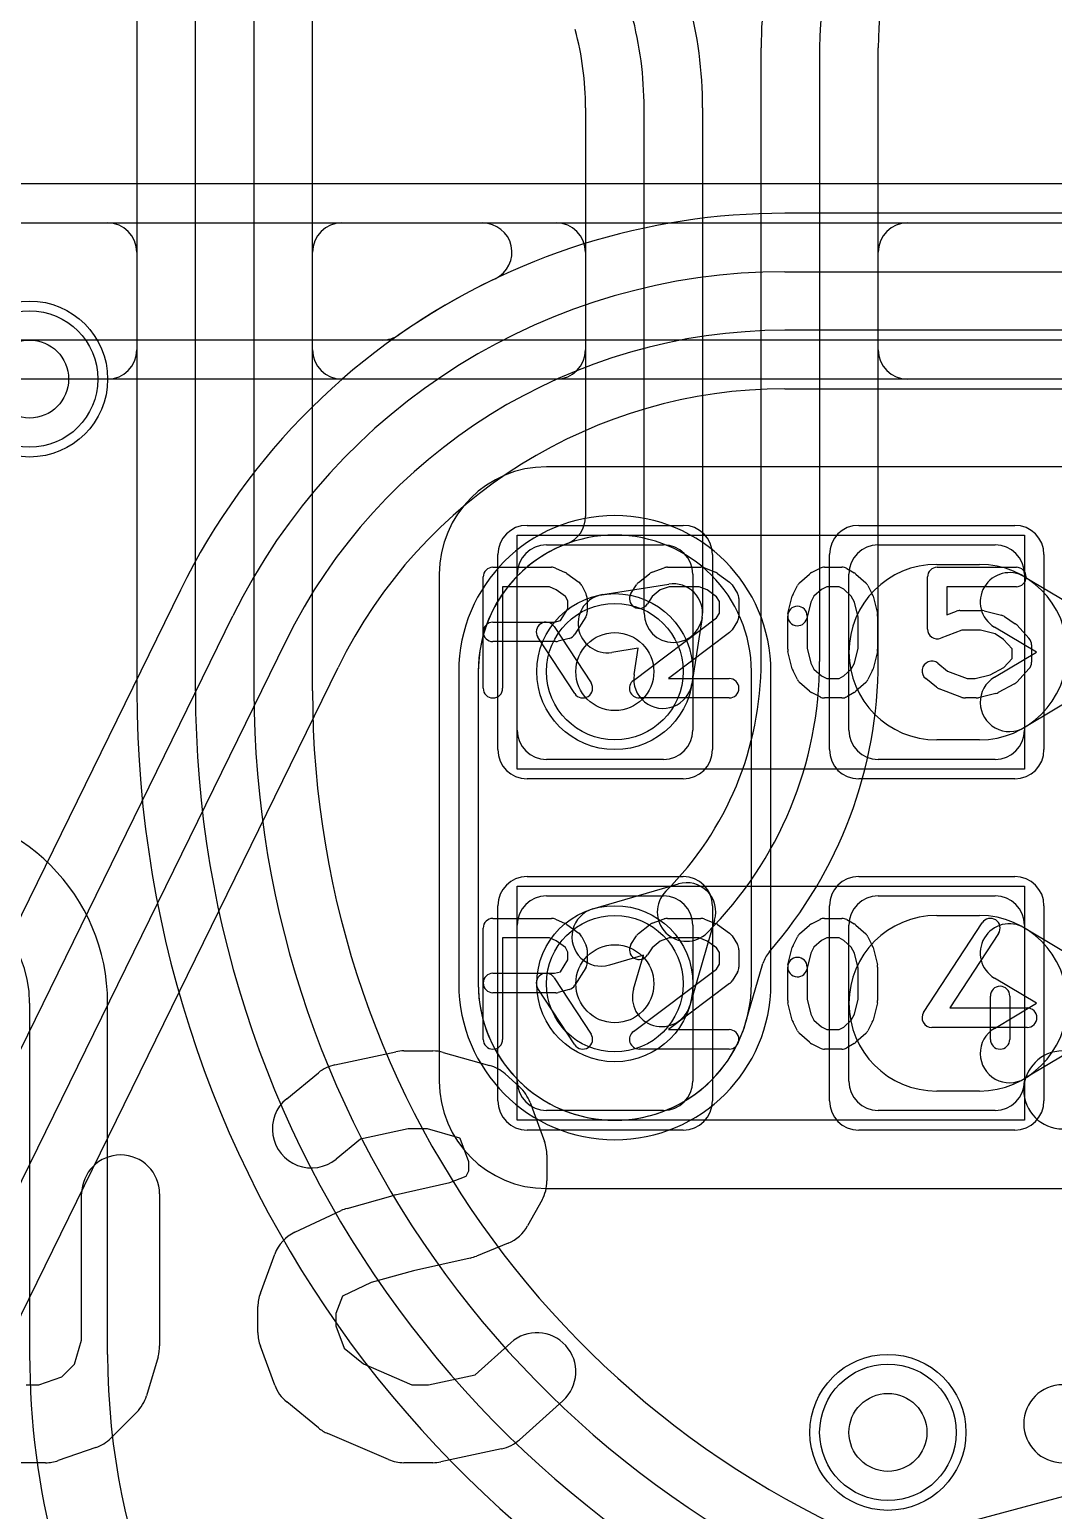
# Model space of a CAD drawing. Extents: x 0 to 20.5, y -0.5 to 20.
# Drawn here: x 5 to 7.624, y 11.1 to 14.896 of the extents above; entities that cross this region are included whole.
import ezdxf

# ---------------------------------------------------------------- set-up
doc = ezdxf.new("R2010")
doc.units = 0
for name, color, linetype in [('Hole', 1, 'CONTINUOUS'), ('L1', 3, 'CONTINUOUS'), ('L2', 3, 'CONTINUOUS'), ('L3', 3, 'CONTINUOUS'), ('L4', 3, 'CONTINUOUS'), ('MetalMask-A', 176, 'CONTINUOUS'), ('PartsArea-A', 111, 'CONTINUOUS'), ('PartsArea-B', 111, 'CONTINUOUS'), ('PartsSilk-A', 221, 'CONTINUOUS'), ('PartsSilk-B', 221, 'CONTINUOUS'), ('Resist-A', 2, 'CONTINUOUS'), ('Resist-B', 2, 'CONTINUOUS'), ('Silk-B', 140, 'CONTINUOUS')]:
    doc.layers.add(name, color=color, linetype=linetype)

msp = doc.modelspace()

# ---------------------------------------------------------------- linework, layer by layer
at = {"layer": 'Hole'}
for centre in [(5, 14), (6.5, 13.25), (6.5, 12.45), (7.2, 11.3)]:
    msp.add_circle(centre, 0.1, dxfattribs=at)
at = {"layer": 'L1'}
for p, q in [((4.67501, 14.4), (8.94999, 14.4)), ((8.94999, 14.1), (4.67497, 14.1)), ((8.94999, 13.77504), (6.325, 13.77504)), ((6.325, 13.575), (6.625, 13.575)), ((7.175, 13.575), (7.475, 13.575)), ((7.325, 13.525), (7.43461, 13.525)), ((6.04996, 13.5), (6.04996, 12.2)), ((6.25, 13.1), (6.25, 13.5)), ((6.7, 13.5), (6.7, 13.1)), ((7.1, 13.1), (7.1, 13.5)), ((7.55, 13.5), (7.55, 13.1)), ((7.55, 13.49316), (7.7478, 13.375)), ((7.58085, 13.3), (7.47308, 13.36438)), ((7.47308, 13.23562), (7.58085, 13.3)), ((7.7478, 13.225), (7.55, 13.10684)), ((7.43461, 13.075), (7.325, 13.075)), ((6.625, 13.025), (6.325, 13.025)), ((7.475, 13.025), (7.175, 13.025)), ((6.325, 12.675), (6.625, 12.675)), ((7.175, 12.675), (7.475, 12.675)), ((7.325, 12.625), (7.43461, 12.625)), ((6.25, 12.2), (6.25, 12.6)), ((6.7, 12.6), (6.7, 12.2)), ((7.1, 12.2), (7.1, 12.6)), ((7.55, 12.6), (7.55, 12.2)), ((7.55, 12.59316), (7.7478, 12.475)), ((12.8094, 12.51812), (6.16059, 10.73658)), ((7.58085, 12.4), (7.47308, 12.46438)), ((7.47308, 12.33562), (7.58085, 12.4)), ((7.7478, 12.325), (7.55, 12.20684)), ((7.43461, 12.175), (7.325, 12.175)), ((6.625, 12.125), (6.325, 12.125)), ((7.475, 12.125), (7.175, 12.125)), ((6.325, 11.92496), (9.175, 11.92496))]:
    msp.add_line(p, q, dxfattribs=at)
for centre in [(5, 14), (6.5, 13.25), (6.5, 12.45), (7.2, 11.3)]:
    msp.add_circle(centre, 0.2, dxfattribs=at)
for centre, radius, start, end in [((6.325, 13.5), 0.27504, 90, 180), ((6.325, 13.5), 0.075, 90, 180), ((6.625, 13.5), 0.075, 0, 90), ((7.175, 13.5), 0.075, 90, 180), ((7.475, 13.5), 0.075, 0, 90), ((7.325, 13.3), 0.225, 90, -90), ((7.43461, 13.3), 0.225, -90, 90), ((7.51154, 13.42877), 0.075, 59.15022, -120.85301), ((7.51154, 13.17123), 0.075, 120.84978, -59.14699), ((6.325, 13.1), 0.075, 180, -90), ((6.625, 13.1), 0.075, -90, 0), ((7.175, 13.1), 0.075, 180, -90), ((7.475, 13.1), 0.075, -90, 0), ((6.325, 12.6), 0.075, 90, 180), ((6.625, 12.6), 0.075, 0, 90), ((7.175, 12.6), 0.075, 90, 180), ((7.475, 12.6), 0.075, 0, 90), ((7.325, 12.4), 0.225, 90, -90), ((7.43461, 12.4), 0.225, -90, 90), ((7.51154, 12.52877), 0.075, 59.15022, -120.85301), ((7.51154, 12.27123), 0.075, 120.84978, -59.14699), ((6.325, 12.2), 0.27504, 180, -90), ((6.325, 12.2), 0.075, 180, -90), ((6.625, 12.2), 0.075, -90, 0), ((7.175, 12.2), 0.075, 180, -90), ((7.475, 12.2), 0.075, -90, 0)]:
    msp.add_arc(centre, radius, start, end, dxfattribs=at)
at = {"layer": 'L2'}
for p, q in [((6.875, 13.27639), (6.875, 14.84904)), ((7.025, 14.84904), (7.025, 13.27639)), ((7.17504, 14.07497), (7.17504, 14.84904)), ((6.42496, 14.69513), (6.42496, 14.07497)), ((6.575, 13.4), (6.575, 14.69513)), ((6.725, 14.69513), (6.725, 13.4)), ((0.675, 14.4), (6.34996, 14.4)), ((7.25004, 14.4), (12.5417, 14.4)), ((6.42496, 14.325), (6.42496, 13.64769)), ((7.17504, 13.27639), (7.17504, 14.325)), ((6.34999, 14), (0.675, 14)), ((12.54174, 14), (7.25001, 14)), ((6.46907, 13.4476), (6.6384, 13.4741)), ((6.7241, 13.3884), (6.6976, 13.21907)), ((6.56, 13.31), (6.49227, 13.2994)), ((6.5494, 13.24227), (6.56, 13.31)), ((6.14995, 13.25001), (6.14996, 12.45)), ((6.444, 12.642), (6.66284, 12.70584)), ((6.75584, 12.61284), (6.692, 12.394)), ((6.57354, 12.52354), (6.486, 12.498)), ((6.548, 12.436), (6.57354, 12.52354)), ((6.83604, 12.352), (6.87975, 12.50181))]:
    msp.add_line(p, q, dxfattribs=at)
for centre in [(5, 14), (6.5, 13.25), (6.5, 12.45), (7.2, 11.3)]:
    msp.add_circle(centre, 0.2, dxfattribs=at)
for centre, radius, start, end in [((7.95, 14.84904), 1.075, 150.00053, 180), ((7.95, 14.84904), 0.925, 150.00063, 180), ((7.95, 14.84904), 0.77496, 149.99981, 180), ((5.65, 14.69513), 1.075, 0, 14.99946), ((5.65, 14.69513), 0.925, 0, 14.99957), ((5.65, 14.69513), 0.77496, 0, 14.99957), ((6.34996, 14.325), 0.075, 0, 90), ((7.25004, 14.325), 0.075, 90, 180), ((6.34999, 14.07497), 0.07497, -90, 0), ((7.25001, 14.07497), 0.07497, 180, -90), ((6.34996, 13.64769), 0.075, -69.31789, 0), ((6.5, 13.24999), 0.35005, 110.7959, 179.99673), ((6.3491, 13.64732), 0.07497, -69.20335, -68.60308), ((6.65, 13.4), 0.075, -8.89717, 98.89717), ((6.48067, 13.3735), 0.075, 98.89717, -81.10541), ((6.65, 13.4), 0.075, 180, 0), ((6.04131, 13.27639), 0.83369, -45, 0), ((6.04131, 13.27639), 0.98369, -45, 0), ((6.04131, 13.2764), 1.13373, -41.11438, -0.00051), ((6.6235, 13.23067), 0.075, 171.10283, -8.89459), ((6.68385, 12.63385), 0.075, 135, -45), ((6.68384, 12.63384), 0.075, -16.2602, 106.2602), ((6.465, 12.57), 0.075, 106.2602, -73.73698), ((6.95194, 12.4816), 0.07497, 138.88309, 164.36011), ((6.5, 12.45), 0.35004, 180, -16.25837), ((6.62, 12.415), 0.075, 163.73979, -16.26302)]:
    msp.add_arc(centre, radius, start, end, dxfattribs=at)
at = {"layer": 'L3'}
for p, q in [((5.425, 13.20082), (5.425, 15.85541)), ((5.575, 15.85541), (5.575, 13.20082)), ((5.27496, 15.54999), (5.27496, 14.07497)), ((5.72504, 14.07497), (5.72504, 15.54999)), ((3.33596, 14.4), (5.19999, 14.4)), ((5.80004, 14.4), (11.50243, 14.4)), ((5.27496, 14.32503), (5.27496, 13.20082)), ((5.72504, 13.20082), (5.72504, 14.325)), ((5.19999, 14), (3.26897, 14)), ((11.54262, 14), (5.80001, 14)), ((6.09996, 13.25), (6.09996, 12.45)), ((6.90004, 12.45), (6.90004, 13.25)), ((5, 12.4), (5, 11.5)), ((5.20004, 11.5), (5.20004, 12.4))]:
    msp.add_line(p, q, dxfattribs=at)
for centre in [(5, 14), (7.2, 11.3)]:
    msp.add_circle(centre, 0.2, dxfattribs=at)
for centre, radius, start, end in [((5.19999, 14.32503), 0.07497, 0, 90), ((5.80004, 14.325), 0.075, 90, 180), ((5.19999, 14.07497), 0.07497, -90, 0), ((5.80001, 14.07497), 0.07497, 180, -90), ((6.5, 13.25), 0.40004, 0, 180), ((8.1, 13.20082), 2.82504, 180, -104.99991), ((8.1, 13.20082), 2.675, 180, -104.99999), ((8.1, 13.20082), 2.525, 180, -105.00006), ((8.1, 13.20082), 2.37496, 180, -104.99986), ((4.7, 12.4), 0.50004, 0, 90), ((4.7, 12.4), 0.3, 0, 90), ((6.5, 12.45), 0.40004, 180, 0), ((7, 11.5), 2, 180, -150.3969), ((7, 11.5), 1.79996, 180, -90)]:
    msp.add_arc(centre, radius, start, end, dxfattribs=at)
at = {"layer": 'L4'}
for p, q in [((9.32191, 14.42504), (6.93556, 14.42504)), ((0.675, 14.4), (6.16126, 14.4)), ((6.93557, 14.275), (9.32191, 14.275)), ((9.32191, 14.125), (6.93557, 14.125)), ((5.90381, 14.1), (0.675, 14.1)), ((6.93557, 13.97496), (9.32191, 13.97496)), ((5.38637, 13.45879), (3.54632, 9.70204)), ((4.58406, 11.47963), (5.52112, 13.39279)), ((5.65583, 13.32681), (4.71876, 11.41365)), ((3.95046, 9.50389), (5.79057, 13.26081)), ((6.14996, 13.25), (6.14996, 12.45)), ((6.85004, 12.45), (6.85004, 13.25))]:
    msp.add_line(p, q, dxfattribs=at)
for centre in [(5, 14), (6.5, 13.25), (6.5, 12.45), (7.2, 11.3)]:
    msp.add_circle(centre, 0.2, dxfattribs=at)
for centre, radius, start, end in [((6.93555, 12.69999), 1.72505, 89.99967, 124.97257), ((6.16126, 14.325), 0.075, -64.52483, 90), ((6.93557, 12.7), 1.575, 90, 153.90464), ((6.93557, 12.70001), 1.72504, 115.47798, 153.90493), ((6.93557, 12.7), 1.425, 90, 153.90463), ((5.90381, 14.17497), 0.07497, -90, -55.02739), ((6.93557, 12.7), 1.27496, 90, 153.90483), ((6.5, 13.25), 0.35004, 0, 180), ((6.5, 12.45), 0.35004, 180, 0)]:
    msp.add_arc(centre, radius, start, end, dxfattribs=at)
at = {"layer": 'MetalMask-A'}
for p, q in [((6.325, 13.575), (6.625, 13.575)), ((7.175, 13.575), (7.475, 13.575)), ((6.25, 13.1), (6.25, 13.5)), ((6.7, 13.5), (6.7, 13.1)), ((7.1, 13.1), (7.1, 13.5)), ((7.55, 13.5), (7.55, 13.1)), ((6.625, 13.025), (6.325, 13.025)), ((7.475, 13.025), (7.175, 13.025)), ((6.325, 12.675), (6.625, 12.675)), ((7.175, 12.675), (7.475, 12.675)), ((6.25, 12.2), (6.25, 12.6)), ((6.7, 12.6), (6.7, 12.2)), ((7.1, 12.2), (7.1, 12.6)), ((7.55, 12.6), (7.55, 12.2)), ((6.625, 12.125), (6.325, 12.125)), ((7.475, 12.125), (7.175, 12.125))]:
    msp.add_line(p, q, dxfattribs=at)
for centre, start, end in [((6.325, 13.5), 90, 180), ((6.625, 13.5), 0, 90), ((7.175, 13.5), 90, 180), ((7.475, 13.5), 0, 90), ((6.325, 13.1), 180, -90), ((6.625, 13.1), -90, 0), ((7.175, 13.1), 180, -90), ((7.475, 13.1), -90, 0), ((6.325, 12.6), 90, 180), ((6.625, 12.6), 0, 90), ((7.175, 12.6), 90, 180), ((7.475, 12.6), 0, 90), ((6.325, 12.2), 180, -90), ((6.625, 12.2), -90, 0), ((7.175, 12.2), 180, -90), ((7.475, 12.2), -90, 0)]:
    msp.add_arc(centre, 0.075, start, end, dxfattribs=at)
at = {"layer": 'PartsArea-A'}
for p, q in [((20, 14.5), (0, 14.5)), ((6.25, 13), (6.25, 13.6)), ((6.25, 13.6), (7.55, 13.6)), ((7.55, 13.6), (7.55, 13)), ((7.55, 13), (6.25, 13)), ((6.25, 12.1), (6.25, 12.7)), ((6.25, 12.7), (7.55, 12.7)), ((7.55, 12.7), (7.55, 12.1)), ((7.55, 12.1), (6.25, 12.1))]:
    msp.add_line(p, q, dxfattribs=at)
at = {"layer": 'PartsArea-B'}
msp.add_line((20, 14.5), (0, 14.5), dxfattribs=at)
at = {"layer": 'PartsSilk-A'}
for p, q in [((6.1875, 13.51759), (6.3375, 13.51759)), ((6.34765, 13.51544), (6.37265, 13.50433)), ((6.59563, 13.50497), (6.62618, 13.51608)), ((6.63472, 13.51759), (6.72083, 13.51759)), ((6.73011, 13.5158), (6.75789, 13.50469)), ((7.0041, 13.50384), (7.02632, 13.51495)), ((7.0375, 13.51759), (7.08194, 13.51759)), ((7.09434, 13.5143), (7.11379, 13.50319)), ((7.32639, 13.51759), (7.52917, 13.51759)), ((6.1625, 13.20741), (6.1625, 13.49259)), ((6.3772, 13.5017), (6.40776, 13.47948)), ((6.56077, 13.47878), (6.58855, 13.501)), ((6.76331, 13.5017), (6.79387, 13.47948)), ((6.97367, 13.47795), (6.99867, 13.50017)), ((7.118, 13.50017), (7.143, 13.47795)), ((7.30139, 13.35926), (7.30139, 13.49259)), ((6.3322, 13.46759), (6.2125, 13.46759)), ((6.2125, 13.46759), (6.2125, 13.20741)), ((6.34993, 13.45971), (6.3322, 13.46759)), ((6.37343, 13.44263), (6.34993, 13.45971)), ((6.37917, 13.43114), (6.37343, 13.44263)), ((6.41542, 13.47044), (6.42653, 13.44822)), ((6.42917, 13.43704), (6.42917, 13.4037)), ((6.5413, 13.45029), (6.55519, 13.47251)), ((6.59533, 13.4424), (6.5837, 13.42379)), ((6.61658, 13.45939), (6.59533, 13.4424)), ((6.63912, 13.46759), (6.61658, 13.45939)), ((6.71602, 13.46759), (6.63912, 13.46759)), ((6.73643, 13.45943), (6.71602, 13.46759)), ((6.76054, 13.44189), (6.73643, 13.45943)), ((6.76806, 13.42987), (6.76054, 13.44189)), ((6.80037, 13.47251), (6.81426, 13.45029)), ((6.81806, 13.43704), (6.81806, 13.39259)), ((6.94381, 13.39865), (6.95492, 13.4431)), ((6.95681, 13.44822), (6.96792, 13.47044)), ((7.01049, 13.44377), (7.00276, 13.42831)), ((7.02942, 13.4606), (7.01049, 13.44377)), ((7.0434, 13.46759), (7.02942, 13.4606)), ((7.0753, 13.46759), (7.0434, 13.46759)), ((7.08673, 13.46106), (7.0753, 13.46759)), ((7.10618, 13.44377), (7.08673, 13.46106)), ((7.11391, 13.42831), (7.10618, 13.44377)), ((7.14875, 13.47044), (7.15986, 13.44822)), ((7.16175, 13.4431), (7.17286, 13.39865)), ((7.52917, 13.46759), (7.35139, 13.46759)), ((7.35139, 13.46759), (7.35139, 13.39554)), ((6.36042, 13.38087), (6.37917, 13.41087)), ((6.37917, 13.41087), (6.37917, 13.43114)), ((6.76043, 13.38756), (6.76806, 13.39976)), ((6.76806, 13.39976), (6.76806, 13.42987)), ((7.00276, 13.42831), (6.99231, 13.38653)), ((7.12361, 13.38951), (7.11391, 13.42831)), ((7.35139, 13.39554), (7.37582, 13.40484)), ((7.38472, 13.40648), (7.44028, 13.40648)), ((7.44634, 13.40573), (7.49078, 13.39462)), ((6.1875, 13.37685), (6.34533, 13.37685)), ((6.34453, 13.36553), (6.43898, 13.22109)), ((6.34533, 13.37685), (6.36042, 13.38087)), ((6.42537, 13.39045), (6.39759, 13.34601)), ((6.54747, 13.22739), (6.76043, 13.38756)), ((6.81426, 13.37934), (6.80037, 13.35712)), ((6.94306, 13.30741), (6.94306, 13.39259)), ((6.99306, 13.39259), (6.99306, 13.31049)), ((7.12361, 13.31049), (7.12361, 13.38951)), ((7.17361, 13.39259), (7.17361, 13.30741)), ((7.49859, 13.39117), (7.52637, 13.37265)), ((7.53093, 13.36875), (7.56149, 13.33542)), ((6.34861, 13.32685), (6.1875, 13.32685)), ((6.39714, 13.19373), (6.30269, 13.33817)), ((6.38283, 13.3351), (6.35505, 13.32769)), ((6.7942, 13.35039), (6.63733, 13.23241)), ((7.38932, 13.35648), (7.33529, 13.3359)), ((7.4372, 13.35648), (7.38932, 13.35648)), ((7.47446, 13.34717), (7.4372, 13.35648)), ((7.49612, 13.33273), (7.47446, 13.34717)), ((7.51806, 13.30879), (7.49612, 13.33273)), ((6.95492, 13.2569), (6.94381, 13.30135)), ((6.99306, 13.31049), (7.00276, 13.27169)), ((7.11391, 13.27169), (7.12361, 13.31049)), ((7.17286, 13.30135), (7.16175, 13.2569)), ((7.51806, 13.2838), (7.51806, 13.30879)), ((7.56806, 13.31852), (7.56806, 13.27407)), ((6.96792, 13.22956), (6.95681, 13.25178)), ((7.00276, 13.27169), (7.01049, 13.25623)), ((7.01049, 13.25623), (7.02942, 13.2394)), ((7.08673, 13.23894), (7.10618, 13.25623)), ((7.10618, 13.25623), (7.11391, 13.27169)), ((7.15986, 13.25178), (7.14875, 13.22956)), ((7.32812, 13.27137), (7.35284, 13.2516)), ((7.35284, 13.2516), (7.40321, 13.23241)), ((7.46178, 13.24203), (7.49696, 13.26079)), ((7.49696, 13.26079), (7.51806, 13.2838)), ((7.56149, 13.25717), (7.53093, 13.22384)), ((6.63733, 13.23241), (6.79306, 13.23241)), ((6.99867, 13.19983), (6.97367, 13.22205)), ((7.02942, 13.2394), (7.0434, 13.23241)), ((7.0434, 13.23241), (7.0753, 13.23241)), ((7.0753, 13.23241), (7.08673, 13.23894)), ((7.143, 13.22205), (7.118, 13.19983)), ((7.32466, 13.21011), (7.29688, 13.23233)), ((7.40321, 13.23241), (7.42331, 13.23241)), ((7.42331, 13.23241), (7.46178, 13.24203)), ((7.52426, 13.21868), (7.48259, 13.19646)), ((6.79306, 13.18241), (6.5625, 13.18241)), ((7.02632, 13.18505), (7.0041, 13.19616)), ((7.08194, 13.18241), (7.0375, 13.18241)), ((7.11379, 13.19681), (7.09434, 13.1857)), ((7.38971, 13.18405), (7.33138, 13.20627)), ((7.42639, 13.18241), (7.39861, 13.18241)), ((7.47689, 13.19427), (7.43245, 13.18316)), ((6.1875, 12.61759), (6.3375, 12.61759)), ((6.34765, 12.61544), (6.37265, 12.60433)), ((6.59563, 12.60497), (6.62618, 12.61608)), ((6.63472, 12.61759), (6.72083, 12.61759)), ((6.73011, 12.6158), (6.75789, 12.60469)), ((7.0041, 12.60384), (7.02632, 12.61495)), ((7.0375, 12.61759), (7.08194, 12.61759)), ((7.09434, 12.6143), (7.11379, 12.60319)), ((7.29157, 12.37663), (7.44157, 12.60626)), ((6.1625, 12.30741), (6.1625, 12.59259)), ((6.3322, 12.56759), (6.2125, 12.56759)), ((6.2125, 12.56759), (6.2125, 12.30741)), ((6.34993, 12.55971), (6.3322, 12.56759)), ((6.3772, 12.6017), (6.40776, 12.57948)), ((6.41542, 12.57044), (6.42653, 12.54822)), ((6.5413, 12.55029), (6.55519, 12.57251)), ((6.56077, 12.57878), (6.58855, 12.601)), ((6.63912, 12.56759), (6.61658, 12.55939)), ((6.71602, 12.56759), (6.63912, 12.56759)), ((6.73643, 12.55943), (6.71602, 12.56759)), ((6.76331, 12.6017), (6.79387, 12.57948)), ((6.80037, 12.57251), (6.81426, 12.55029)), ((6.95681, 12.54822), (6.96792, 12.57044)), ((6.97367, 12.57795), (6.99867, 12.60017)), ((7.0434, 12.56759), (7.02942, 12.5606)), ((7.0753, 12.56759), (7.0434, 12.56759)), ((7.08673, 12.56106), (7.0753, 12.56759)), ((7.118, 12.60017), (7.143, 12.57795)), ((7.14875, 12.57044), (7.15986, 12.54822)), ((7.48343, 12.57892), (7.35869, 12.38796)), ((6.37343, 12.54263), (6.34993, 12.55971)), ((6.37917, 12.53114), (6.37343, 12.54263)), ((6.37917, 12.51087), (6.37917, 12.53114)), ((6.42917, 12.53704), (6.42917, 12.5037)), ((6.59533, 12.5424), (6.5837, 12.52379)), ((6.61658, 12.55939), (6.59533, 12.5424)), ((6.76054, 12.54189), (6.73643, 12.55943)), ((6.76806, 12.52987), (6.76054, 12.54189)), ((6.76806, 12.49976), (6.76806, 12.52987)), ((6.81806, 12.53704), (6.81806, 12.49259)), ((6.94381, 12.49865), (6.95492, 12.5431)), ((7.00276, 12.52831), (6.99231, 12.48653)), ((7.01049, 12.54377), (7.00276, 12.52831)), ((7.02942, 12.5606), (7.01049, 12.54377)), ((7.10618, 12.54377), (7.08673, 12.56106)), ((7.11391, 12.52831), (7.10618, 12.54377)), ((7.12361, 12.48951), (7.11391, 12.52831)), ((7.16175, 12.5431), (7.17286, 12.49865)), ((6.36042, 12.48087), (6.37917, 12.51087)), ((6.42537, 12.49045), (6.39759, 12.44601)), ((6.76043, 12.48756), (6.76806, 12.49976)), ((6.94306, 12.40741), (6.94306, 12.49259)), ((6.99306, 12.49259), (6.99306, 12.41049)), ((7.12361, 12.41049), (7.12361, 12.48951)), ((7.17361, 12.49259), (7.17361, 12.40741)), ((6.1875, 12.47685), (6.34533, 12.47685)), ((6.34453, 12.46553), (6.43898, 12.32109)), ((6.34533, 12.47685), (6.36042, 12.48087)), ((6.54747, 12.32739), (6.76043, 12.48756)), ((6.7942, 12.45039), (6.63733, 12.33241)), ((6.81426, 12.47934), (6.80037, 12.45712)), ((6.34861, 12.42685), (6.1875, 12.42685)), ((6.39714, 12.29373), (6.30269, 12.43817)), ((6.38283, 12.4351), (6.35505, 12.42769)), ((7.4625, 12.30741), (7.4625, 12.41852)), ((7.5125, 12.41852), (7.5125, 12.30741)), ((6.95492, 12.3569), (6.94381, 12.40135)), ((6.99306, 12.41049), (7.00276, 12.37169)), ((7.11391, 12.37169), (7.12361, 12.41049)), ((7.17286, 12.40135), (7.16175, 12.3569)), ((7.35869, 12.38796), (7.55694, 12.38796)), ((6.96792, 12.32956), (6.95681, 12.35178)), ((7.00276, 12.37169), (7.01049, 12.35623)), ((7.01049, 12.35623), (7.02942, 12.3394)), ((7.02942, 12.3394), (7.0434, 12.33241)), ((7.0753, 12.33241), (7.08673, 12.33894)), ((7.08673, 12.33894), (7.10618, 12.35623)), ((7.10618, 12.35623), (7.11391, 12.37169)), ((7.15986, 12.35178), (7.14875, 12.32956)), ((7.55694, 12.33796), (7.3125, 12.33796)), ((6.63733, 12.33241), (6.79306, 12.33241)), ((6.99867, 12.29983), (6.97367, 12.32205)), ((7.0434, 12.33241), (7.0753, 12.33241)), ((7.143, 12.32205), (7.118, 12.29983)), ((6.79306, 12.28241), (6.5625, 12.28241)), ((7.02632, 12.28505), (7.0041, 12.29616)), ((7.08194, 12.28241), (7.0375, 12.28241)), ((7.11379, 12.29681), (7.09434, 12.2857))]:
    msp.add_line(p, q, dxfattribs=at)
for centre, start, end in [((6.1875, 13.49259), 90, 180), ((6.3375, 13.49259), 66.04914, 90), ((6.63472, 13.49259), 90, 109.98461), ((6.72083, 13.49259), 68.2071, 90), ((7.0375, 13.49259), 90, 116.56505), ((7.08194, 13.49259), 60.26649, 90), ((7.32639, 13.49259), 90, 180), ((7.52917, 13.49259), -90, 90), ((6.3625, 13.48148), 53.98274, 66.03964), ((6.39306, 13.45926), 26.56505, 53.97932), ((6.57639, 13.45926), 128.66697, 147.98998), ((6.60417, 13.48148), 109.97919, 128.65478), ((6.74861, 13.48148), 53.98274, 68.20215), ((6.77917, 13.45926), 32.00538, 53.97932), ((6.99028, 13.45926), 131.62783, 153.43495), ((7.01528, 13.48148), 116.56505, 131.62783), ((7.10139, 13.48148), 48.37217, 60.26649), ((7.12639, 13.45926), 26.56505, 48.37217), ((6.40417, 13.43704), 0, 26.56505), ((6.5625, 13.43704), 147.99462, -32.01002), ((6.79306, 13.43704), 0, 32.01002), ((6.97917, 13.43704), 153.43495, 165.96932), ((7.1375, 13.43704), 14.03068, 26.56505), ((6.40417, 13.4037), -32.00538, 0), ((6.96806, 13.39259), 0, 180), ((7.38472, 13.38148), 90, 110.85364), ((7.44028, 13.38148), 75.96932, 90), ((6.1875, 13.35185), 90, -90), ((6.32361, 13.35185), 33.18146, -146.81914), ((6.79306, 13.39259), -32.00538, 0), ((6.96806, 13.39259), 165.96932, -14.03321), ((7.14861, 13.39259), 0, 14.03068), ((7.48472, 13.37037), 56.30358, 75.96376), ((7.5125, 13.35185), 42.5203, 56.30993), ((6.34861, 13.35185), -90, -75.06473), ((6.37639, 13.35926), -75.07449, -32.01002), ((6.77917, 13.37037), -53.0476, -32.01002), ((7.32639, 13.35926), 180, -69.1435), ((7.54306, 13.31852), 0, 42.51745), ((6.96806, 13.30741), 180, -165.96932), ((7.14861, 13.30741), -14.03068, 0), ((6.97917, 13.26296), -165.96932, -153.43495), ((7.1375, 13.26296), -26.56505, -14.03068), ((7.3125, 13.25185), 51.33303, -128.65478), ((7.54306, 13.27407), -42.5203, 0), ((6.41806, 13.20741), -146.81854, 33.18086), ((6.5625, 13.20741), 126.9524, -90), ((6.79306, 13.20741), -90, 90), ((6.99028, 13.24074), -153.43495, -131.62783), ((7.12639, 13.24074), -48.37217, -26.56505), ((7.34028, 13.22963), -128.66697, -110.85364), ((7.5125, 13.24074), -61.9383, -42.51745), ((6.1875, 13.20741), 180, 0), ((7.01528, 13.21852), -131.62783, -116.56505), ((7.0375, 13.20741), -116.56505, -90), ((7.08194, 13.20741), -90, -60.26649), ((7.10139, 13.21852), -60.26649, -48.37217), ((7.39861, 13.20741), -110.8565, -90), ((7.42639, 13.20741), -90, -75.96376), ((7.47083, 13.21852), -75.96932, -61.9318), ((6.1875, 12.59259), 90, 180), ((6.3375, 12.59259), 66.04914, 90), ((6.3625, 12.58148), 53.98274, 66.03964), ((6.60417, 12.58148), 109.97919, 128.65478), ((6.63472, 12.59259), 90, 109.98461), ((6.72083, 12.59259), 68.2071, 90), ((6.74861, 12.58148), 53.98274, 68.20215), ((7.01528, 12.58148), 116.56505, 131.62783), ((7.0375, 12.59259), 90, 116.56505), ((7.08194, 12.59259), 60.26649, 90), ((7.10139, 12.58148), 48.37217, 60.26649), ((7.4625, 12.59259), -33.14974, 146.84644), ((6.39306, 12.55926), 26.56505, 53.97932), ((6.57639, 12.55926), 128.66697, 147.98998), ((6.77917, 12.55926), 32.00538, 53.97932), ((6.99028, 12.55926), 131.62783, 153.43495), ((7.12639, 12.55926), 26.56505, 48.37217), ((6.40417, 12.53704), 0, 26.56505), ((6.5625, 12.53704), 147.99462, -32.01002), ((6.79306, 12.53704), 0, 32.01002), ((6.97917, 12.53704), 153.43495, 165.96932), ((7.1375, 12.53704), 14.03068, 26.56505), ((6.40417, 12.5037), -32.00538, 0), ((6.79306, 12.49259), -32.00538, 0), ((6.96806, 12.49259), 0, 180), ((6.96806, 12.49259), 165.96932, -14.03321), ((7.14861, 12.49259), 0, 14.03068), ((6.1875, 12.45185), 90, -90), ((6.32361, 12.45185), 33.18146, -146.81914), ((6.77917, 12.47037), -53.0476, -32.01002), ((6.34861, 12.45185), -90, -75.06473), ((6.37639, 12.45926), -75.07449, -32.01002), ((7.4875, 12.41852), 0, 180), ((6.96806, 12.40741), 180, -165.96932), ((7.14861, 12.40741), -14.03068, 0), ((7.3125, 12.36296), 146.85026, -90), ((7.55694, 12.36296), -90, 90), ((6.97917, 12.36296), -165.96932, -153.43495), ((7.1375, 12.36296), -26.56505, -14.03068), ((6.1875, 12.30741), 180, 0), ((6.41806, 12.30741), -146.81854, 33.18086), ((6.5625, 12.30741), 126.9524, -90), ((6.79306, 12.30741), -90, 90), ((6.99028, 12.34074), -153.43495, -131.62783), ((7.01528, 12.31852), -131.62783, -116.56505), ((7.10139, 12.31852), -60.26649, -48.37217), ((7.12639, 12.34074), -48.37217, -26.56505), ((7.4875, 12.30741), 180, 0), ((7.0375, 12.30741), -116.56505, -90), ((7.08194, 12.30741), -90, -60.26649)]:
    msp.add_arc(centre, 0.025, start, end, dxfattribs=at)
at = {"layer": 'PartsSilk-B'}
for p, q in [((5.78274, 12.24222), (5.9383, 12.27556)), ((5.95926, 12.27778), (6.03333, 12.27778)), ((6.06041, 12.27404), (6.17893, 12.2407)), ((5.6589, 12.15518), (5.74038, 12.22184)), ((6.21874, 12.21878), (6.25578, 12.18545)), ((6.28266, 12.14584), (6.3197, 12.04584)), ((5.96986, 12.07778), (5.8483, 12.05173)), ((6.01953, 12.07778), (5.96986, 12.07778)), ((6.10231, 12.0545), (6.01953, 12.07778)), ((5.8483, 12.05173), (5.78554, 12.00038)), ((6.10368, 12.05326), (6.10231, 12.0545)), ((6.12593, 11.99319), (6.10368, 12.05326)), ((6.32593, 12.01111), (6.32593, 11.94444)), ((6.07729, 11.94016), (6.11853, 11.95704)), ((6.11853, 11.95704), (6.12593, 11.97036)), ((6.12593, 11.97036), (6.12593, 11.99319)), ((5.93731, 11.90867), (6.07729, 11.94016)), ((5.13333, 11.53672), (5.13333, 11.91111)), ((5.33333, 11.91111), (5.33333, 11.52222)), ((5.81367, 11.87405), (5.93219, 11.90738)), ((6.31334, 11.89587), (6.2763, 11.82921)), ((5.67977, 11.81276), (5.79829, 11.86832)), ((6.22676, 11.78523), (6.14528, 11.75189)), ((5.59141, 11.65695), (5.62844, 11.75695)), ((6.12936, 11.74688), (5.98379, 11.71413)), ((5.98379, 11.71413), (5.87573, 11.68374)), ((5.87573, 11.68374), (5.80177, 11.64907)), ((5.58519, 11.55556), (5.58519, 11.62222)), ((5.80177, 11.64907), (5.78519, 11.6043)), ((5.78519, 11.6043), (5.78519, 11.57348)), ((5.78519, 11.57348), (5.80657, 11.51575)), ((5.11503, 11.47498), (5.13333, 11.53672)), ((5.62844, 11.42083), (5.59141, 11.52083)), ((5.80657, 11.51575), (5.85609, 11.47524)), ((6.14183, 11.44775), (6.2331, 11.52989)), ((5.08259, 11.44253), (5.11503, 11.47498)), ((5.32921, 11.49381), (5.29958, 11.39381)), ((5.85609, 11.47524), (5.97979, 11.42222)), ((5.02392, 11.42222), (5.08259, 11.44253)), ((6.02273, 11.42222), (6.14183, 11.44775)), ((4.99089, 11.42222), (5.02392, 11.42222)), ((5.97979, 11.42222), (6.02273, 11.42222)), ((5.27441, 11.35151), (5.20775, 11.28485)), ((5.74037, 11.3115), (5.65889, 11.37817)), ((6.3669, 11.38123), (6.25579, 11.28123)), ((5.91987, 11.23031), (5.76431, 11.29698)), ((5.16976, 11.26106), (5.07346, 11.22772)), ((6.20985, 11.25778), (6.05429, 11.22444)), ((5.04074, 11.22222), (4.97407, 11.22222)), ((6.03333, 11.22222), (5.95926, 11.22222))]:
    msp.add_line(p, q, dxfattribs=at)
for centre, start, end in [((5.95926, 12.17778), 90, 102.09677), ((6.03333, 12.17778), 74.28757, 90), ((7.64815, 12.17778), 90, -90), ((5.8037, 12.14444), 102.09876, 129.28711), ((6.15185, 12.14444), 48.0196, 74.28856), ((6.18889, 12.11111), 20.32334, 48.01792), ((5.72222, 12.07778), 129.28618, -50.71289), ((6.22593, 12.01111), 0, 20.32463), ((5.23333, 11.91111), 0, 180), ((6.22593, 11.94444), -29.05906, 0), ((5.95926, 11.81111), 102.67982, 105.70536), ((5.84074, 11.77778), 105.70536, 115.1197), ((5.72222, 11.72222), 115.1197, 159.67865), ((6.18889, 11.87778), -67.7464, -29.05898), ((6.10741, 11.84444), -77.32018, -67.7466), ((5.68519, 11.62222), 159.67865, 180), ((5.68519, 11.55556), 180, -159.67865), ((6.3, 11.45556), -48.01151, 131.9875), ((5.23333, 11.52222), -16.50497, 0), ((5.2037, 11.42222), -45, -16.50456), ((5.72222, 11.45556), -159.67865, -129.29424), ((7.64815, 11.32222), 90, -90), ((5.8037, 11.38889), -129.29424, -113.19859), ((5.13704, 11.35556), -70.90193, -45), ((6.18889, 11.35556), -77.90124, -48.01151), ((5.04074, 11.32222), -90, -70.90365), ((5.95926, 11.32222), -113.19859, -90), ((6.03333, 11.32222), -90, -77.90124)]:
    msp.add_arc(centre, 0.1, start, end, dxfattribs=at)
at = {"layer": 'Resist-A'}
for p, q in [((6.275, 13.625), (6.675, 13.625)), ((7.125, 13.625), (7.525, 13.625)), ((6.2, 13.05), (6.2, 13.55)), ((6.75, 13.55), (6.75, 13.05)), ((7.05, 13.05), (7.05, 13.55)), ((7.6, 13.55), (7.6, 13.05)), ((6.675, 12.975), (6.275, 12.975)), ((7.525, 12.975), (7.125, 12.975)), ((6.275, 12.725), (6.675, 12.725)), ((7.125, 12.725), (7.525, 12.725)), ((6.2, 12.15), (6.2, 12.65)), ((6.75, 12.65), (6.75, 12.15)), ((7.05, 12.15), (7.05, 12.65)), ((7.6, 12.65), (7.6, 12.15)), ((6.675, 12.075), (6.275, 12.075)), ((7.525, 12.075), (7.125, 12.075))]:
    msp.add_line(p, q, dxfattribs=at)
for centre in [(5, 14), (6.5, 13.25), (6.5, 12.45), (7.2, 11.3)]:
    msp.add_circle(centre, 0.175, dxfattribs=at)
for centre, start, end in [((6.275, 13.55), 90, 180), ((6.675, 13.55), 0, 90), ((7.125, 13.55), 90, 180), ((7.525, 13.55), 0, 90), ((6.275, 13.05), 180, -90), ((6.675, 13.05), -90, 0), ((7.125, 13.05), 180, -90), ((7.525, 13.05), -90, 0), ((6.275, 12.65), 90, 180), ((6.675, 12.65), 0, 90), ((7.125, 12.65), 90, 180), ((7.525, 12.65), 0, 90), ((6.275, 12.15), 180, -90), ((6.675, 12.15), -90, 0), ((7.125, 12.15), 180, -90), ((7.525, 12.15), -90, 0)]:
    msp.add_arc(centre, 0.075, start, end, dxfattribs=at)
at = {"layer": 'Resist-B'}
for centre in [(5, 14), (6.5, 13.25), (6.5, 12.45), (7.2, 11.3)]:
    msp.add_circle(centre, 0.175, dxfattribs=at)
at = {"layer": 'Silk-B'}
for p, q in [((5.78274, 12.24222), (5.9383, 12.27556)), ((5.95926, 12.27778), (6.03333, 12.27778)), ((6.06041, 12.27404), (6.17893, 12.2407)), ((5.6589, 12.15518), (5.74038, 12.22184)), ((6.21874, 12.21878), (6.25578, 12.18545)), ((6.28266, 12.14584), (6.3197, 12.04584)), ((5.96986, 12.07778), (5.8483, 12.05173)), ((6.01953, 12.07778), (5.96986, 12.07778)), ((6.10231, 12.0545), (6.01953, 12.07778)), ((5.8483, 12.05173), (5.78554, 12.00038)), ((6.10368, 12.05326), (6.10231, 12.0545)), ((6.12593, 11.99319), (6.10368, 12.05326)), ((6.32593, 12.01111), (6.32593, 11.94444)), ((6.07729, 11.94016), (6.11853, 11.95704)), ((6.11853, 11.95704), (6.12593, 11.97036)), ((6.12593, 11.97036), (6.12593, 11.99319)), ((5.93731, 11.90867), (6.07729, 11.94016)), ((5.13333, 11.53672), (5.13333, 11.91111)), ((5.33333, 11.91111), (5.33333, 11.52222)), ((5.81367, 11.87405), (5.93219, 11.90738)), ((6.31334, 11.89587), (6.2763, 11.82921)), ((5.67977, 11.81276), (5.79829, 11.86832)), ((6.22676, 11.78523), (6.14528, 11.75189)), ((5.59141, 11.65695), (5.62844, 11.75695)), ((6.12936, 11.74688), (5.98379, 11.71413)), ((5.98379, 11.71413), (5.87573, 11.68374)), ((5.87573, 11.68374), (5.80177, 11.64907)), ((5.58519, 11.55556), (5.58519, 11.62222)), ((5.80177, 11.64907), (5.78519, 11.6043)), ((5.78519, 11.6043), (5.78519, 11.57348)), ((5.78519, 11.57348), (5.80657, 11.51575)), ((5.11503, 11.47498), (5.13333, 11.53672)), ((5.62844, 11.42083), (5.59141, 11.52083)), ((5.80657, 11.51575), (5.85609, 11.47524)), ((6.14183, 11.44775), (6.2331, 11.52989)), ((5.08259, 11.44253), (5.11503, 11.47498)), ((5.32921, 11.49381), (5.29958, 11.39381)), ((5.85609, 11.47524), (5.97979, 11.42222)), ((5.02392, 11.42222), (5.08259, 11.44253)), ((6.02273, 11.42222), (6.14183, 11.44775)), ((4.99089, 11.42222), (5.02392, 11.42222)), ((5.97979, 11.42222), (6.02273, 11.42222)), ((5.27441, 11.35151), (5.20775, 11.28485)), ((5.74037, 11.3115), (5.65889, 11.37817)), ((6.3669, 11.38123), (6.25579, 11.28123)), ((5.91987, 11.23031), (5.76431, 11.29698)), ((5.16976, 11.26106), (5.07346, 11.22772)), ((6.20985, 11.25778), (6.05429, 11.22444)), ((5.04074, 11.22222), (4.97407, 11.22222)), ((6.03333, 11.22222), (5.95926, 11.22222))]:
    msp.add_line(p, q, dxfattribs=at)
for centre, start, end in [((5.95926, 12.17778), 90, 102.09677), ((6.03333, 12.17778), 74.28757, 90), ((7.64815, 12.17778), 90, -90), ((5.8037, 12.14444), 102.09876, 129.28711), ((6.15185, 12.14444), 48.0196, 74.28856), ((6.18889, 12.11111), 20.32334, 48.01792), ((5.72222, 12.07778), 129.28618, -50.71289), ((6.22593, 12.01111), 0, 20.32463), ((5.23333, 11.91111), 0, 180), ((6.22593, 11.94444), -29.05906, 0), ((5.95926, 11.81111), 102.67982, 105.70536), ((5.84074, 11.77778), 105.70536, 115.1197), ((5.72222, 11.72222), 115.1197, 159.67865), ((6.18889, 11.87778), -67.7464, -29.05898), ((6.10741, 11.84444), -77.32018, -67.7466), ((5.68519, 11.62222), 159.67865, 180), ((5.68519, 11.55556), 180, -159.67865), ((6.3, 11.45556), -48.01151, 131.9875), ((5.23333, 11.52222), -16.50497, 0), ((5.2037, 11.42222), -45, -16.50456), ((5.72222, 11.45556), -159.67865, -129.29424), ((7.64815, 11.32222), 90, -90), ((5.8037, 11.38889), -129.29424, -113.19859), ((5.13704, 11.35556), -70.90193, -45), ((6.18889, 11.35556), -77.90124, -48.01151), ((5.04074, 11.32222), -90, -70.90365), ((5.95926, 11.32222), -113.19859, -90), ((6.03333, 11.32222), -90, -77.90124)]:
    msp.add_arc(centre, 0.1, start, end, dxfattribs=at)

doc.saveas('drawing.dxf')
